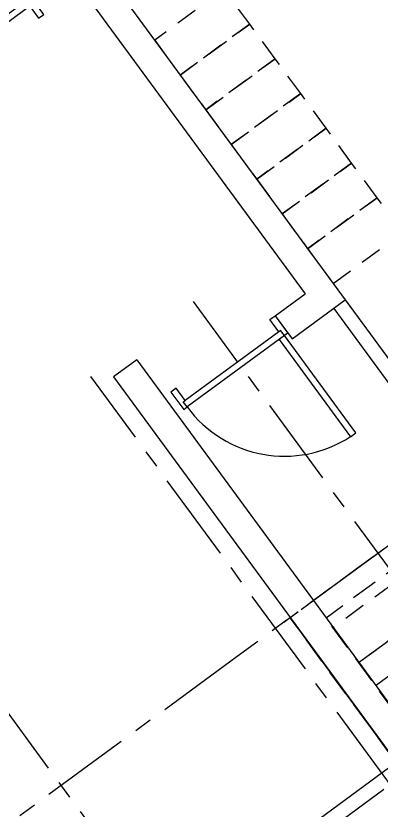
# Model space of a CAD drawing. Header units: millimetres. Extents: x 75184266 to 76346726, y -35077925 to -33679385.
# Drawn here: x 75334377 to 75336920, y -34881887 to -34876356 of the extents above; entities that cross this region are included whole.
import ezdxf

# ---------------------------------------------------------------- set-up
doc = ezdxf.new("R2010")
doc.units = ezdxf.units.MM
doc.header["$LTSCALE"] = 50
doc.header["$MEASUREMENT"] = 0
for name, pattern in [('CENTER', [2, 1.25, -0.25, 0.25, -0.25]), ('HIDDEN2', [0.1875, 0.125, -0.0625]), ('XR-지하3층$0$-HID', [2.5, 1.5, -1]), ('XR-지하3층$0$H', [1.3, 0.8, -0.5])]:
    doc.linetypes.add(name, pattern=pattern)
doc.layers.add('CEN', color=1, linetype='CENTER')
doc.layers.add('XR-지하3층$0$1712-PL$0$DOOR', color=4, linetype='CONTINUOUS')
doc.layers.add('건축', color=8, linetype='CONTINUOUS', plot=False)

# ---------------------------------------------------------------- blocks, each defined once
blk = doc.blocks.new('XR-지하3층$0$1712-PL$0$FSD1000')
at = {"layer": 'XR-지하3층$0$1712-PL$0$DOOR', "color": 9}
for p, q in [((25, -101.3, 0), (865, -101.3, 0)), ((40, -146.3, 0), (850, -146.3, 0))]:
    blk.add_line(p, q, dxfattribs=at)
at = {"layer": 'XR-지하3층$0$1712-PL$0$DOOR', "elevation": 0}
for points in [[(25, 738.7), (25, -101.3), (70, -101.3), (70, 738.7)], [(-5, -251.3), (-5, -101.3), (25, -101.3), (25, -146.3), (40, -146.3), (40, -251.3)], [(895, -251.3), (895, -101.3), (865, -101.3), (865, -146.3), (850, -146.3), (850, -251.3)]]:
    blk.add_lwpolyline(points, close=True, dxfattribs=at)
at = {"layer": 'XR-지하3층$0$1712-PL$0$DOOR', "color": 9}
blk.add_arc((25, -101.3, 0), 840, 360, 86.9291, dxfattribs=at)

msp = doc.modelspace()

# ---------------------------------------------------------------- linework, layer by layer
at = {"layer": 'CEN', "ltscale": 10}
msp.add_line((75335917.6, -34880818.1, 0), (75329251, -34885709, 0), dxfattribs=at)
at = {"layer": 'CEN', "ltscale": 10, "elevation": 0}
for points in [[(75341785.5, -34876513.2), (75336233.2, -34880586.6)], [(75337698, -34881186.3), (75335613.2, -34878344.6)], [(75336984.4, -34881709.8), (75334899.7, -34878868.1)], [(75336380.1, -34884013.5), (75333408, -34879962.4)], [(75336867.2, -34880121.5), (75335917.6, -34880818.1)], [(75337746.4, -34881150.8), (75335492.8, -34882804.1)]]:
    msp.add_lwpolyline(points, dxfattribs=at)
at = {"layer": '건축', "ltscale": 100}
for p, q in [((75336763.9, -34880858.4, 0), (75343881.8, -34875636.5, 0)), ((75336882.2, -34881019.7, 0), (75344000.1, -34875797.8, 0)), ((75334988.2, -34876041.1, 0), (75336670.5, -34878334.2, 0)), ((75334826.9, -34876159.4, 0), (75336391, -34878291.2, 0)), ((75336182.8, -34878444, 0), (75336391, -34878291.2, 0)), ((75336301.1, -34878605.2, 0), (75336670.5, -34878334.2, 0)), ((75336182.8, -34878444, 0), (75336301.1, -34878605.2, 0)), ((75335219, -34878751.2, 0), (75335057.7, -34878869.4)), ((75335219, -34878751.2), (75338582, -34883338.2, 0)), ((75335057.7, -34878869.4), (75338539, -34883617.8, 0))]:
    msp.add_line(p, q, dxfattribs=at)
at = {"layer": '건축'}
for p, q in [((75336670.5, -34878334.2, 0), (75337202.9, -34879059.9, 0)), ((75336589.9, -34878393.3, 0), (75337122.3, -34879119, 0))]:
    msp.add_line(p, q, dxfattribs=at)
at = {"layer": '건축', "linetype": 'HIDDEN2', "ltscale": 30}
msp.add_line((75337697.7, -34879512.2, 0), (75336286.7, -34880547.4, 0), dxfattribs=at)
at = {"layer": '건축', "linetype": 'XR-지하3층$0$H', "ltscale": 50, "elevation": 0}
msp.add_lwpolyline([(75343098.6, -34876511), (75348942.9, -34884477.2), (75350265.2, -34883507.1), (75343962.5, -34874916.1), (75336286.7, -34880547.4), (75337026.1, -34881555.2), (75335498.1, -34882676.2), (75335039.7, -34882051.3), (75333329.6, -34883305.9), (75331821.2, -34881249.9), (75327386.6, -34884503.2), (75327894.2, -34885195.2), (75327291.3, -34885637.5), (75327229.3, -34885696.9), (75325800.9, -34884205.6), (75326757.8, -34883289.1), (75321321, -34877612.8), (75320454.4, -34878442.8), (75317749.8, -34875619.1)], dxfattribs=at)
at = {"layer": '건축', "linetype": 'XR-지하3층$0$-HID', "ltscale": 2, "elevation": 0}
for points in [[(75335521.4, -34876768.2), (75336005.1, -34876413.2), (75335827.6, -34876171.3), (75335343.9, -34876526.3)], [(75335698.8, -34877010), (75336182.6, -34876655.1), (75336005.1, -34876413.2), (75335521.4, -34876768.2)], [(75335876.3, -34877251.9), (75336360.1, -34876896.9), (75336182.6, -34876655.1), (75335698.8, -34877010)], [(75336053.8, -34877493.8), (75336537.5, -34877138.8), (75336360.1, -34876896.9), (75335876.3, -34877251.9)], [(75336231.3, -34877735.6), (75336715, -34877380.7), (75336537.5, -34877138.8), (75336053.8, -34877493.8)], [(75336408.8, -34877977.5), (75336892.5, -34877622.5), (75336715, -34877380.7), (75336231.3, -34877735.6)], [(75336586.3, -34878219.4), (75337070, -34877864.4), (75336892.5, -34877622.5), (75336408.8, -34877977.5)], [(75337602.2, -34879871.3), (75336586.4, -34880616.6), (75336763.9, -34880858.4), (75337779.7, -34880113.2)]]:
    msp.add_lwpolyline(points, close=True, dxfattribs=at)
at = {"layer": '건축', "linetype": 'HIDDEN2', "ltscale": 30, "elevation": 0}
for points in [[(75337786.4, -34879633.1), (75336536.6, -34880550)], [(75337173.9, -34881756.8), (75336286.7, -34880547.4)], [(75337187.3, -34881436.9), (75336536.6, -34880550)]]:
    msp.add_lwpolyline(points, dxfattribs=at)

# ---------------------------------------------------------------- block references
at = {"layer": '건축', "xscale": -1, "rotation": 36.2937888024553}
msp.add_blockref('XR-지하3층$0$1712-PL$0$FSD1000', (75334419.1, -34876146.9, 0), dxfattribs=at)
at = {"layer": '건축', "rotation": 216.2364707603688}
msp.add_blockref('XR-지하3층$0$1712-PL$0$FSD1000', (75336327.3, -34878649.6, 0), dxfattribs=at)

doc.saveas('drawing.dxf')
